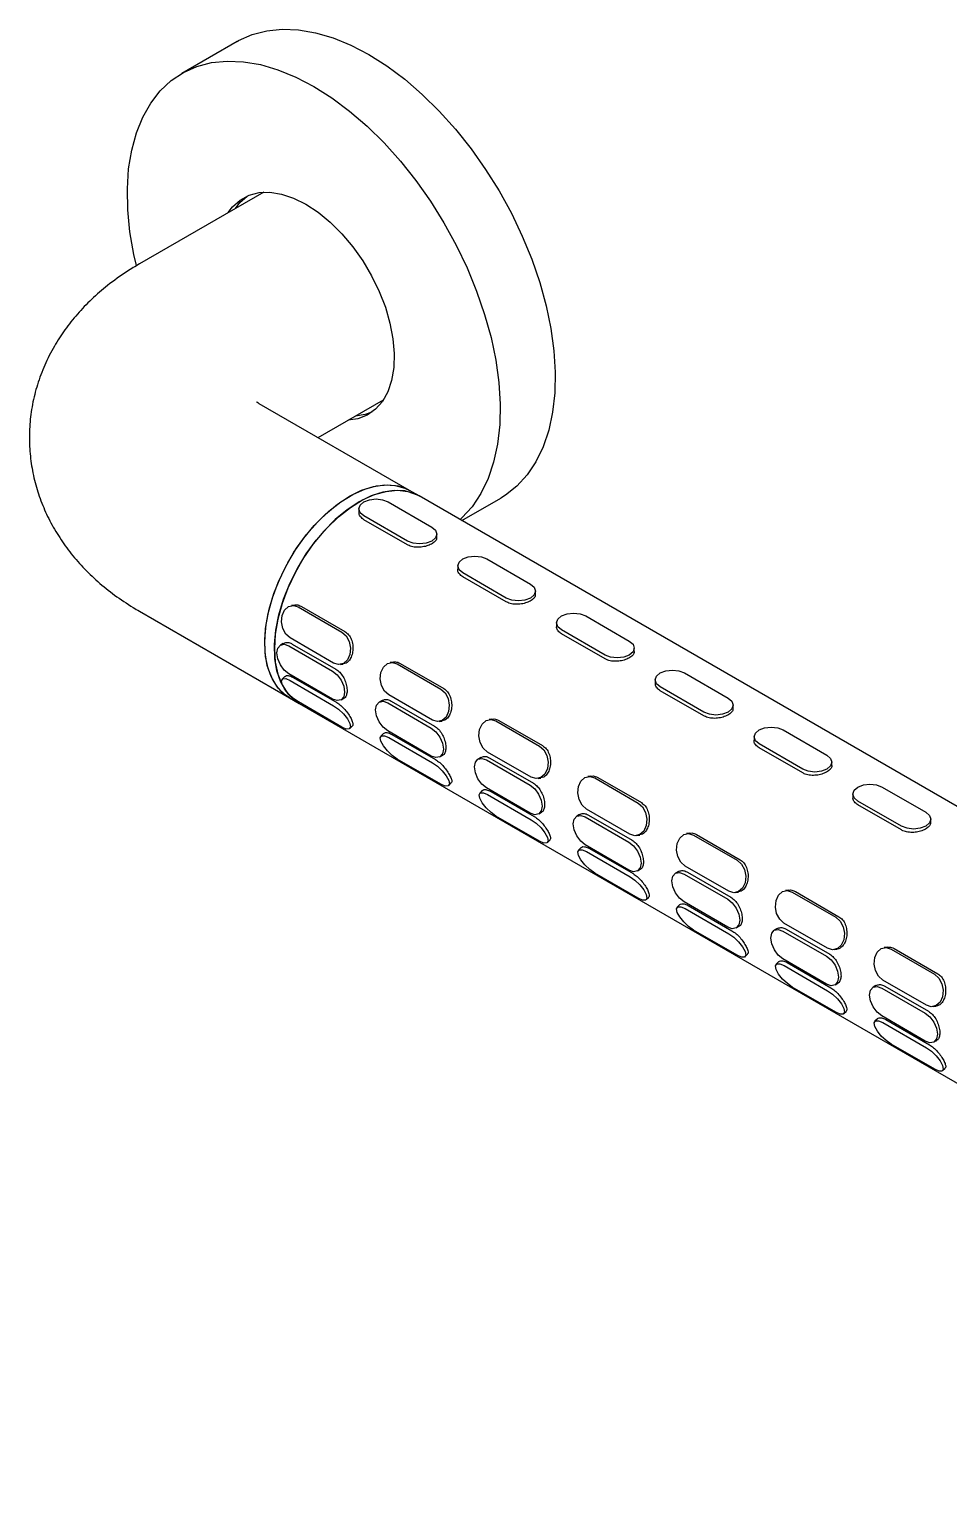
# Model space of a CAD drawing. Extents: x 13 to 1049, y 29 to 427.
# Drawn here: x 261.85 to 288.71, y 119.13 to 161.84 of the extents above; entities that cross this region are included whole.
import ezdxf

# ---------------------------------------------------------------- set-up
doc = ezdxf.new("R2010")
doc.units = 0
doc.header["$LTSCALE"] = 23.1
doc.header["$MEASUREMENT"] = 0
doc.layers.get('0').update_dxf_attribs({"linetype": 'CONTINUOUS'})

msp = doc.modelspace()

# ---------------------------------------------------------------- linework, layer by layer
at = {"color": 7, "linetype": 'Continuous', "lineweight": 25}
for p, q in [((267.92202, 161.4836), (266.31192, 160.55411)), ((268.70122, 157.08382), (265.0721, 154.98877)), ((272.95588, 148.37586), (268.57182, 150.90673)), ((270.287, 149.91658), (272.20094, 151.02147)), ((273.23872, 148.21258), (272.95588, 148.37586)), ((271.48192, 147.83378), (271.48198, 147.73747)), ((272.33547, 148.03852), (273.60827, 147.30375)), ((313.11955, 125.18987), (273.23872, 148.21258)), ((274.48734, 147.49177), (275.62139, 148.14645)), ((272.90116, 146.89493), (271.62837, 147.6297)), ((272.90123, 146.784), (271.62844, 147.51877)), ((273.75477, 147.00336), (273.75471, 147.09967)), ((274.36692, 146.16831), (274.36698, 146.072)), ((275.22047, 146.37304), (276.49326, 145.63828)), ((275.78615, 145.22946), (274.51336, 145.96422)), ((275.78623, 145.11853), (274.51343, 145.8533)), ((276.63977, 145.33788), (276.63971, 145.43419)), ((265.0721, 144.84439), (269.45616, 142.31352)), ((269.59692, 145.0248), (269.5131, 145.01156)), ((269.71179, 144.9711), (270.98458, 144.23633)), ((269.80211, 144.98536), (271.07491, 144.2506)), ((277.25191, 144.50283), (277.25197, 144.40653)), ((278.10546, 144.70757), (279.37826, 143.9728)), ((270.74324, 143.3295), (269.47045, 144.06426)), ((278.67115, 143.56398), (277.39836, 144.29875)), ((278.67122, 143.45306), (277.39843, 144.18783)), ((269.27135, 143.90497), (269.18799, 143.85678)), ((269.43799, 143.83203), (270.71078, 143.09727)), ((269.53408, 143.88759), (270.80688, 143.15282)), ((279.52477, 143.67241), (279.5247, 143.76872)), ((270.94193, 143.28904), (271.02576, 143.30228)), ((272.48192, 143.35933), (272.39809, 143.34608)), ((272.59678, 143.30562), (273.86958, 142.57086)), ((272.68711, 143.31989), (273.9599, 142.58513)), ((269.31474, 142.93698), (269.23913, 142.86148)), ((270.71132, 142.28103), (269.43852, 143.0158)), ((269.47126, 142.82126), (270.74405, 142.08649)), ((269.56153, 142.91141), (270.83432, 142.17664)), ((280.13691, 142.83736), (280.13697, 142.74105)), ((280.99046, 143.0421), (282.26325, 142.30733)), ((269.45616, 142.31352), (269.73901, 142.15024)), ((270.96131, 142.25629), (271.04466, 142.30448)), ((273.62823, 141.66402), (272.35544, 142.39879)), ((281.55615, 141.89851), (280.28335, 142.63328)), ((281.55622, 141.78759), (280.28343, 142.52235)), ((270.9864, 141.45931), (269.7136, 142.19408)), ((269.73901, 142.15024), (309.61983, 119.12753)), ((272.15634, 142.2395), (272.07299, 142.19131)), ((272.32299, 142.16656), (273.59578, 141.43179)), ((272.41908, 142.22212), (273.69187, 141.48735)), ((282.40976, 142.00694), (282.4097, 142.10325)), ((271.21852, 141.4191), (271.29414, 141.4946)), ((273.82692, 141.62356), (273.91075, 141.63681)), ((275.36691, 141.69385), (275.28309, 141.68061)), ((275.48178, 141.64015), (276.75457, 140.90538)), ((275.5721, 141.65442), (276.8449, 140.91965)), ((272.19974, 141.27151), (272.12413, 141.196)), ((273.59631, 140.61556), (272.32352, 141.35033)), ((272.35625, 141.15579), (273.62905, 140.42102)), ((272.44653, 141.24594), (273.71932, 140.51117)), ((283.0219, 141.17189), (283.02197, 141.07558)), ((284.44114, 140.23304), (283.16835, 140.96781)), ((283.87546, 141.37663), (285.14825, 140.64186)), ((273.84631, 140.59082), (273.92966, 140.63901)), ((275.04134, 140.57402), (274.95799, 140.52583)), ((276.51323, 139.99855), (275.24044, 140.73332)), ((275.30408, 140.55665), (276.57687, 139.82188)), ((284.44121, 140.12211), (283.16842, 140.85688)), ((273.87139, 139.79384), (272.5986, 140.52861)), ((275.20798, 140.50109), (276.48077, 139.76632)), ((285.29476, 140.34147), (285.29469, 140.43778)), ((274.10352, 139.75362), (274.17913, 139.82913)), ((276.48131, 138.95009), (275.20851, 139.68486)), ((276.71192, 139.95809), (276.79575, 139.97133)), ((278.25191, 140.02838), (278.16808, 140.01514)), ((278.36678, 139.97468), (279.63957, 139.23991)), ((278.4571, 139.98895), (279.72989, 139.25418)), ((286.76045, 139.71115), (288.03324, 138.97639)), ((275.08473, 139.60603), (275.00912, 139.53053)), ((275.24125, 139.49032), (276.51404, 138.75555)), ((275.33152, 139.58046), (276.60432, 138.8457)), ((285.9069, 139.50642), (285.90696, 139.41011)), ((287.32614, 138.56757), (286.05334, 139.30233)), ((276.75639, 138.12837), (275.48359, 138.86313)), ((276.7313, 138.92534), (276.81465, 138.97353)), ((277.92633, 138.90855), (277.84298, 138.86036)), ((278.09298, 138.83562), (279.36577, 138.10085)), ((279.39822, 138.33308), (278.12543, 139.06785)), ((278.18907, 138.89117), (279.46186, 138.15641)), ((287.32621, 138.45664), (286.05342, 139.19141)), ((288.17975, 138.67599), (288.17969, 138.7723)), ((276.98852, 138.08815), (277.06413, 138.16366)), ((279.3663, 137.28462), (278.09351, 138.01938)), ((279.59692, 138.29262), (279.68074, 138.30586)), ((281.13691, 138.36291), (281.05308, 138.34966)), ((281.25177, 138.30921), (282.52456, 137.57444)), ((281.3421, 138.32347), (282.61489, 137.58871)), ((277.96973, 137.94056), (277.89412, 137.86506)), ((278.12624, 137.82484), (279.39904, 137.09008)), ((278.21652, 137.91499), (279.48931, 137.18022)), ((279.64138, 136.46289), (278.36859, 137.19766)), ((279.6163, 137.25987), (279.69965, 137.30806)), ((280.81133, 137.24308), (280.72798, 137.19489)), ((280.97797, 137.17014), (282.25076, 136.43538)), ((282.28322, 136.66761), (281.01043, 137.40237)), ((281.07407, 137.2257), (282.34686, 136.49093)), ((284.0219, 136.69743), (283.93808, 136.68419)), ((279.87351, 136.42268), (279.94912, 136.49818)), ((280.85472, 136.27509), (280.77911, 136.19959)), ((282.2513, 135.61914), (280.97851, 136.35391)), ((282.48191, 136.62715), (282.56574, 136.64039)), ((284.13677, 136.64373), (285.40956, 135.90897)), ((284.22709, 136.658), (285.49988, 135.92323)), ((281.01124, 136.15937), (282.28403, 135.4246)), ((281.10151, 136.24952), (282.37431, 135.51475)), ((282.52638, 134.79742), (281.25359, 135.53219)), ((282.50129, 135.5944), (282.58465, 135.64259)), ((283.69632, 135.57761), (283.61297, 135.52942)), ((283.86297, 135.50467), (285.13576, 134.7699)), ((285.16822, 135.00213), (283.89542, 135.7369)), ((283.95906, 135.56023), (285.23185, 134.82546)), ((286.9069, 135.03196), (286.82307, 135.01872)), ((287.11209, 134.99253), (288.38488, 134.25776)), ((282.75851, 134.75721), (282.83412, 134.83271)), ((283.73972, 134.60962), (283.66411, 134.53411)), ((285.13629, 133.95367), (283.8635, 134.68844)), ((283.98651, 134.58404), (285.2593, 133.84928)), ((285.36691, 134.96167), (285.45073, 134.97492)), ((287.02176, 134.97826), (288.29455, 134.24349)), ((283.89624, 134.4939), (285.16903, 133.75913)), ((285.41137, 133.13195), (284.13858, 133.86672)), ((285.38629, 133.92893), (285.46964, 133.97712)), ((286.58132, 133.91213), (286.49797, 133.86394)), ((286.74796, 133.8392), (288.02076, 133.10443)), ((288.05321, 133.33666), (286.78042, 134.07143)), ((286.84406, 133.89476), (288.11685, 133.15999)), ((288.2519, 133.2962), (288.33573, 133.30944)), ((285.6435, 133.09173), (285.71911, 133.16724)), ((286.62472, 132.94414), (286.5491, 132.86864)), ((288.02129, 132.2882), (286.7485, 133.02297)), ((286.87151, 132.91857), (288.1443, 132.1838)), ((286.78123, 132.82843), (288.05402, 132.09366)), ((288.29637, 131.46648), (287.02358, 132.20124)), ((288.27128, 132.26345), (288.35464, 132.31164)), ((288.5285, 131.42626), (288.60411, 131.50177))]:
    msp.add_line(p, q, dxfattribs=at)
at = {"color": 7, "linetype": 'Continuous', "lineweight": 25, "flags": 128}
for points in [[(267.92202, 161.4836), (267.96851, 161.5098), (268.3623, 161.68533), (268.78793, 161.79672), (269.24142, 161.84292), (269.71853, 161.8235), (270.21481, 161.73864), (270.72563, 161.58915), (271.24622, 161.3764), (271.77171, 161.10239)], [(271.77171, 161.10239), (272.2972, 160.76968), (272.81778, 160.38137), (273.3286, 159.94109), (273.82488, 159.45295), (274.302, 158.92151), (274.75548, 158.35172), (275.18111, 157.74892), (275.57491, 157.11872), (275.93319, 156.46701), (276.25263, 155.79988), (276.53022, 155.12355), (276.76339, 154.44434), (276.94995, 153.7686), (277.08816, 153.10262), (277.17673, 152.45263), (277.21484, 151.8247), (277.20213, 151.22469), (277.13871, 150.6582), (277.02519, 150.13052), (276.86261, 149.64658), (276.6525, 149.2109), (276.39682, 148.82754), (276.09796, 148.50008), (275.75871, 148.23159), (275.62139, 148.14645)], [(264.98184, 154.93829), (264.90813, 155.26657), (264.7946, 155.92532), (264.73119, 156.56503), (264.71847, 157.17972), (264.75658, 157.76365), (264.84516, 158.31137), (264.98337, 158.81777), (265.16993, 159.27812), (265.40309, 159.68812), (265.68069, 160.04394), (266.00012, 160.34227), (266.35841, 160.58031), (266.7522, 160.75584), (267.17783, 160.86722), (267.63132, 160.91342), (268.10843, 160.89401), (268.60471, 160.80915), (269.11553, 160.65965), (269.63611, 160.44691), (270.16161, 160.1729)], [(270.16161, 160.1729), (270.6871, 159.84019), (271.20768, 159.45188), (271.7185, 159.0116), (272.21478, 158.52346), (272.69189, 157.99202), (273.14538, 157.42223), (273.57101, 156.81942), (273.96481, 156.18923), (274.32309, 155.53752), (274.64252, 154.87039), (274.92012, 154.19406), (275.15328, 153.51485), (275.33984, 152.8391), (275.47806, 152.17313), (275.56663, 151.52314), (275.60474, 150.89521), (275.59203, 150.2952), (275.52861, 149.72871), (275.41508, 149.20103), (275.25251, 148.71709), (275.0424, 148.28141), (274.78672, 147.89805), (274.48786, 147.57059), (274.43464, 147.5222)], [(267.66552, 156.48592), (267.79353, 156.65552), (268.01522, 156.8552), (268.27423, 156.99451), (268.56554, 157.07075), (268.88347, 157.08242), (269.22183, 157.0293), (269.57403, 156.91243), (269.93323, 156.73407)], [(267.87833, 156.60877), (268.00634, 156.77837), (268.21788, 156.97082)], [(269.93323, 156.73407), (270.29243, 156.49771), (270.64463, 156.20793), (270.98299, 155.87039), (271.30092, 155.49165), (271.59223, 155.07908), (271.85124, 154.64071), (272.07293, 154.18508), (272.25296, 153.72105), (272.38785, 153.25766), (272.47496, 152.80392), (272.5126, 152.36867), (272.50003, 151.96038), (272.43751, 151.58699), (272.32624, 151.25578), (272.16839, 150.97318), (271.96704, 150.7447), (271.7261, 150.57479), (271.45027, 150.46676), (271.16524, 150.42358)], [(271.86138, 150.65942), (271.66307, 150.58961), (271.37804, 150.54643)], [(269.45616, 142.31352), (269.33564, 142.39342), (269.12403, 142.59769), (268.9548, 142.85788), (268.8314, 143.16869), (268.75634, 143.5238), (268.73115, 143.91598), (268.75634, 144.33724), (268.8314, 144.77901), (268.9548, 145.2323), (269.12403, 145.68788), (269.33564, 146.13647), (269.58532, 146.56894), (269.868, 146.97648), (270.17792, 147.35081), (270.50877, 147.68431), (270.85381, 147.97017), (271.20602, 148.20259), (271.55823, 148.37682), (271.90327, 148.48934), (272.23412, 148.53783), (272.54404, 148.52133), (272.82672, 148.44015), (272.95588, 148.37586)], [(269.45616, 142.31352), (269.27217, 142.44487), (269.07206, 142.66531), (268.91539, 142.9403), (268.80536, 143.26423), (268.74419, 143.63052), (268.73314, 144.0317), (268.77243, 144.4596), (268.86126, 144.90553), (268.99782, 145.3604), (269.17934, 145.81495), (269.40211, 146.25992), (269.66161, 146.68626), (269.95254, 147.0853), (270.269, 147.44889), (270.60452, 147.76966), (270.9523, 148.04106), (271.30524, 148.25756), (271.65615, 148.41477), (271.99791, 148.50949), (272.32354, 148.53977), (272.62643, 148.50502), (272.9004, 148.40592), (272.95588, 148.37586)], [(273.23872, 148.21258), (273.10815, 148.27747), (272.82531, 148.3583), (272.51527, 148.37447), (272.18433, 148.32563), (271.83923, 148.21278), (271.487, 148.03823), (271.13481, 147.80551), (270.78982, 147.51938), (270.45907, 147.18566), (270.14928, 146.81113), (269.86676, 146.40343), (269.61726, 145.97085), (269.40586, 145.5222), (269.23687, 145.06661), (269.11372, 144.61336), (269.03892, 144.17167), (269.01399, 143.75054), (269.03945, 143.35854), (269.11477, 143.00364), (269.23842, 142.69308), (269.40788, 142.43318), (269.6197, 142.22922), (269.73901, 142.15024)], [(269.73901, 142.15024), (269.55501, 142.28159), (269.3549, 142.50203), (269.19824, 142.77702), (269.0882, 143.10095), (269.02703, 143.46723), (269.01598, 143.86841), (269.05527, 144.29632), (269.1441, 144.74225), (269.28067, 145.19712), (269.46218, 145.65166), (269.68495, 146.09664), (269.94445, 146.52298), (270.23539, 146.92201), (270.55184, 147.28561), (270.88737, 147.60638), (271.23514, 147.87777), (271.58808, 148.09428), (271.939, 148.25149), (272.28075, 148.3462), (272.60639, 148.37649), (272.90927, 148.34173), (273.18324, 148.24264), (273.23872, 148.21258)], [(271.62837, 147.6297), (271.51998, 147.72336), (271.48192, 147.83389), (271.51998, 147.94445), (271.62837, 148.03821), (271.79058, 148.1009), (271.98192, 148.12297), (272.17326, 148.10106), (272.33547, 148.03852)], [(273.60827, 147.30375), (273.71665, 147.21008), (273.75471, 147.09956), (273.71665, 146.989), (273.60827, 146.89524), (273.44605, 146.83255), (273.25471, 146.81048), (273.06337, 146.83238), (272.90116, 146.89493)], [(274.51336, 145.96422), (274.40498, 146.05789), (274.36692, 146.16842), (274.40498, 146.27898), (274.51336, 146.37274), (274.67557, 146.43542), (274.86692, 146.4575), (275.05826, 146.43559), (275.22047, 146.37304)], [(276.49326, 145.63828), (276.60165, 145.54461), (276.63971, 145.43408), (276.60165, 145.32353), (276.49326, 145.22976), (276.33105, 145.16708), (276.13971, 145.14501), (275.94837, 145.16691), (275.78615, 145.22946)], [(269.47045, 144.06426), (269.34433, 144.17688), (269.25579, 144.34139), (269.2183, 144.53273), (269.23756, 144.72178), (269.31066, 144.87976), (269.42644, 144.98262), (269.5673, 145.01469), (269.71179, 144.9711)], [(277.39836, 144.29875), (277.28997, 144.39242), (277.25191, 144.50294), (277.28997, 144.6135), (277.39836, 144.70726), (277.56057, 144.76995), (277.75191, 144.79202), (277.94325, 144.77012), (278.10546, 144.70757)], [(270.98458, 144.23633), (271.11069, 144.12371), (271.19924, 143.9592), (271.23673, 143.76786), (271.21746, 143.57881), (271.14437, 143.42083), (271.02858, 143.31798), (270.88772, 143.2859), (270.74324, 143.3295)], [(279.37826, 143.9728), (279.48664, 143.87914), (279.5247, 143.76861), (279.48664, 143.65805), (279.37826, 143.56429), (279.21604, 143.5016), (279.0247, 143.47953), (278.83336, 143.50144), (278.67115, 143.56398)], [(269.43852, 143.0158), (269.3032, 143.12497), (269.18844, 143.27966), (269.11172, 143.4563), (269.0847, 143.62802), (269.11151, 143.76866), (269.18807, 143.85682), (269.30271, 143.87907), (269.43799, 143.83203)], [(270.71078, 143.09727), (270.8461, 142.98809), (270.96086, 142.83341), (271.03759, 142.65676), (271.0646, 142.48505), (271.03779, 142.34441), (270.96124, 142.25625), (270.84659, 142.23399), (270.71132, 142.28103)], [(272.35544, 142.39879), (272.22933, 142.51141), (272.14078, 142.67592), (272.10329, 142.86726), (272.12256, 143.05631), (272.19565, 143.21429), (272.31144, 143.31714), (272.4523, 143.34922), (272.59678, 143.30562)], [(280.28335, 142.63328), (280.17497, 142.72695), (280.13691, 142.83747), (280.17497, 142.94803), (280.28335, 143.04179), (280.44556, 143.10448), (280.63691, 143.12655), (280.82825, 143.10465), (280.99046, 143.0421)], [(269.7136, 142.19408), (269.56908, 142.29606), (269.42811, 142.43025), (269.31216, 142.57623), (269.23888, 142.71177), (269.21942, 142.81624), (269.25675, 142.87373), (269.34518, 142.8755), (269.47126, 142.82126)], [(273.86958, 142.57086), (273.99569, 142.45824), (274.08423, 142.29373), (274.12172, 142.10239), (274.10246, 141.91334), (274.02937, 141.75536), (273.91358, 141.6525), (273.77272, 141.62043), (273.62823, 141.66402)], [(282.26325, 142.30733), (282.37164, 142.21367), (282.4097, 142.10314), (282.37164, 141.99258), (282.26325, 141.89882), (282.10104, 141.83613), (281.9097, 141.81406), (281.71836, 141.83597), (281.55615, 141.89851)], [(270.74405, 142.08649), (270.88857, 141.98452), (271.02954, 141.85032), (271.14549, 141.70434), (271.21878, 141.5688), (271.23823, 141.46433), (271.2009, 141.40684), (271.11247, 141.40508), (270.9864, 141.45931)], [(272.32352, 141.35033), (272.1882, 141.4595), (272.07344, 141.61419), (271.99671, 141.79083), (271.9697, 141.96255), (271.99651, 142.10319), (272.07306, 142.19135), (272.18771, 142.2136), (272.32299, 142.16656)], [(273.59578, 141.43179), (273.7311, 141.32262), (273.84586, 141.16794), (273.92258, 140.99129), (273.9496, 140.81958), (273.92279, 140.67893), (273.84623, 140.59077), (273.73159, 140.56852), (273.59631, 140.61556)], [(275.24044, 140.73332), (275.11432, 140.84594), (275.02578, 141.01044), (274.98829, 141.20179), (275.00755, 141.39084), (275.08065, 141.54882), (275.19644, 141.65167), (275.3373, 141.68374), (275.48178, 141.64015)], [(283.16835, 140.96781), (283.05996, 141.06147), (283.0219, 141.172), (283.05996, 141.28256), (283.16835, 141.37632), (283.33056, 141.43901), (283.5219, 141.46108), (283.71324, 141.43917), (283.87546, 141.37663)], [(272.5986, 140.52861), (272.45408, 140.63058), (272.31311, 140.76478), (272.19716, 140.91076), (272.12387, 141.0463), (272.10441, 141.15077), (272.14174, 141.20826), (272.23018, 141.21002), (272.35625, 141.15579)], [(275.20851, 139.68486), (275.07319, 139.79403), (274.95844, 139.94871), (274.88171, 140.12536), (274.85469, 140.29707), (274.8815, 140.43772), (274.95806, 140.52588), (275.0727, 140.54813), (275.20798, 140.50109)], [(276.75457, 140.90538), (276.88069, 140.79276), (276.96923, 140.62826), (277.00672, 140.43692), (276.98745, 140.24787), (276.91436, 140.08989), (276.79857, 139.98703), (276.65771, 139.95496), (276.51323, 139.99855)], [(285.14825, 140.64186), (285.25663, 140.54819), (285.29469, 140.43767), (285.25663, 140.32711), (285.14825, 140.23335), (284.98604, 140.17066), (284.79469, 140.14859), (284.60335, 140.17049), (284.44114, 140.23304)], [(273.62905, 140.42102), (273.77357, 140.31904), (273.91454, 140.18485), (274.03049, 140.03887), (274.10377, 139.90333), (274.12323, 139.79886), (274.0859, 139.74137), (273.99747, 139.7396), (273.87139, 139.79384)], [(276.48077, 139.76632), (276.61609, 139.65715), (276.73085, 139.50246), (276.80758, 139.32582), (276.83459, 139.1541), (276.80778, 139.01346), (276.73123, 138.9253), (276.61659, 138.90305), (276.48131, 138.95009)], [(278.12543, 139.06785), (277.99932, 139.18047), (277.91078, 139.34497), (277.87328, 139.53631), (277.89255, 139.72536), (277.96564, 139.88334), (278.08143, 139.9862), (278.22229, 140.01827), (278.36678, 139.97468)], [(286.05334, 139.30233), (285.94496, 139.396), (285.9069, 139.50653), (285.94496, 139.61709), (286.05334, 139.71085), (286.21556, 139.77353), (286.4069, 139.79561), (286.59824, 139.7737), (286.76045, 139.71115)], [(275.48359, 138.86313), (275.33907, 138.96511), (275.1981, 139.0993), (275.08215, 139.24528), (275.00887, 139.38083), (274.98941, 139.4853), (275.02674, 139.54279), (275.11517, 139.54455), (275.24125, 139.49032)], [(278.09351, 138.01938), (277.95819, 138.12856), (277.84343, 138.28324), (277.7667, 138.45989), (277.73969, 138.6316), (277.7665, 138.77224), (277.84305, 138.8604), (277.9577, 138.88266), (278.09298, 138.83562)], [(279.63957, 139.23991), (279.76568, 139.12729), (279.85422, 138.96279), (279.89172, 138.77144), (279.87245, 138.58239), (279.79936, 138.42441), (279.68357, 138.32156), (279.54271, 138.28949), (279.39822, 138.33308)], [(288.03324, 138.97639), (288.14163, 138.88272), (288.17969, 138.77219), (288.14163, 138.66164), (288.03324, 138.56787), (287.87103, 138.50519), (287.67969, 138.48311), (287.48835, 138.50502), (287.32614, 138.56757)], [(276.51404, 138.75555), (276.65856, 138.65357), (276.79953, 138.51938), (276.91548, 138.3734), (276.98877, 138.23786), (277.00823, 138.13339), (276.9709, 138.07589), (276.88246, 138.07413), (276.75639, 138.12837)], [(279.36577, 138.10085), (279.50109, 137.99168), (279.61585, 137.83699), (279.69257, 137.66035), (279.71959, 137.48863), (279.69278, 137.34799), (279.61622, 137.25983), (279.50158, 137.23758), (279.3663, 137.28462)], [(281.01043, 137.40237), (280.88431, 137.51499), (280.79577, 137.6795), (280.75828, 137.87084), (280.77755, 138.05989), (280.85064, 138.21787), (280.96643, 138.32073), (281.10729, 138.3528), (281.25177, 138.30921)], [(278.36859, 137.19766), (278.22407, 137.29964), (278.0831, 137.43383), (277.96715, 137.57981), (277.89386, 137.71535), (277.87441, 137.81982), (277.91174, 137.87732), (278.00017, 137.87908), (278.12624, 137.82484)], [(282.52456, 137.57444), (282.65068, 137.46182), (282.73922, 137.29731), (282.77671, 137.10597), (282.75745, 136.91692), (282.68435, 136.75894), (282.56856, 136.65609), (282.4277, 136.62401), (282.28322, 136.66761)], [(280.97851, 136.35391), (280.84319, 136.46308), (280.72843, 136.61777), (280.6517, 136.79441), (280.62469, 136.96613), (280.6515, 137.10677), (280.72805, 137.19493), (280.84269, 137.21718), (280.97797, 137.17014)], [(279.39904, 137.09008), (279.54356, 136.9881), (279.68453, 136.85391), (279.80048, 136.70793), (279.87376, 136.57238), (279.89322, 136.46791), (279.85589, 136.41042), (279.76746, 136.40866), (279.64138, 136.46289)], [(282.25076, 136.43538), (282.38608, 136.3262), (282.50084, 136.17152), (282.57757, 135.99487), (282.60458, 135.82316), (282.57777, 135.68251), (282.50122, 135.59436), (282.38658, 135.5721), (282.2513, 135.61914)], [(283.89542, 135.7369), (283.76931, 135.84952), (283.68077, 136.01403), (283.64328, 136.20537), (283.66254, 136.39442), (283.73563, 136.5524), (283.85142, 136.65525), (283.99228, 136.68733), (284.13677, 136.64373)], [(281.25359, 135.53219), (281.10906, 135.63417), (280.9681, 135.76836), (280.85214, 135.91434), (280.77886, 136.04988), (280.7594, 136.15435), (280.79673, 136.21184), (280.88516, 136.21361), (281.01124, 136.15937)], [(285.40956, 135.90897), (285.53567, 135.79635), (285.62422, 135.63184), (285.66171, 135.4405), (285.64244, 135.25145), (285.56935, 135.09347), (285.45356, 134.99061), (285.3127, 134.95854), (285.16822, 135.00213)], [(282.28403, 135.4246), (282.42856, 135.32263), (282.56952, 135.18843), (282.68548, 135.04245), (282.75876, 134.90691), (282.77822, 134.80244), (282.74089, 134.74495), (282.65245, 134.74319), (282.52638, 134.79742)], [(283.8635, 134.68844), (283.72818, 134.79761), (283.61342, 134.95229), (283.5367, 135.12894), (283.50968, 135.30066), (283.53649, 135.4413), (283.61305, 135.52946), (283.72769, 135.55171), (283.86297, 135.50467)], [(286.78042, 134.07143), (286.65431, 134.18405), (286.56576, 134.34855), (286.52827, 134.5399), (286.54754, 134.72895), (286.62063, 134.88693), (286.73642, 134.98978), (286.87728, 135.02185), (287.02176, 134.97826)], [(285.13576, 134.7699), (285.27108, 134.66073), (285.38584, 134.50605), (285.46257, 134.3294), (285.48958, 134.15769), (285.46277, 134.01704), (285.38622, 133.92888), (285.27157, 133.90663), (285.13629, 133.95367)], [(284.13858, 133.86672), (283.99406, 133.96869), (283.85309, 134.10289), (283.73714, 134.24887), (283.66386, 134.38441), (283.6444, 134.48888), (283.68173, 134.54637), (283.77016, 134.54813), (283.89624, 134.4939)], [(288.29455, 134.24349), (288.42067, 134.13087), (288.50921, 133.96637), (288.5467, 133.77503), (288.52744, 133.58598), (288.45434, 133.428), (288.33856, 133.32514), (288.1977, 133.29307), (288.05321, 133.33666)], [(285.16903, 133.75913), (285.31355, 133.65715), (285.45452, 133.52296), (285.57047, 133.37698), (285.64375, 133.24144), (285.66321, 133.13697), (285.62588, 133.07948), (285.53745, 133.07771), (285.41137, 133.13195)], [(286.7485, 133.02297), (286.61318, 133.13214), (286.49842, 133.28682), (286.42169, 133.46347), (286.39468, 133.63518), (286.42149, 133.77583), (286.49804, 133.86399), (286.61268, 133.88624), (286.74796, 133.8392)], [(287.02358, 132.20124), (286.87905, 132.30322), (286.73809, 132.43741), (286.62213, 132.58339), (286.54885, 132.71894), (286.52939, 132.82341), (286.56672, 132.8809), (286.65516, 132.88266), (286.78123, 132.82843)], [(288.02076, 133.10443), (288.15608, 132.99526), (288.27083, 132.84057), (288.34756, 132.66393), (288.37458, 132.49221), (288.34777, 132.35157), (288.27121, 132.26341), (288.15657, 132.24116), (288.02129, 132.2882)], [(288.05402, 132.09366), (288.19855, 131.99168), (288.33951, 131.85749), (288.45547, 131.71151), (288.52875, 131.57597), (288.54821, 131.4715), (288.51088, 131.414), (288.42244, 131.41224), (288.29637, 131.46648)]]:
    msp.add_lwpolyline(points, dxfattribs=at)
at = {"color": 7, "linetype": 'Continuous', "lineweight": 25}
for points, knots in [([(265.0721, 154.98877), (264.95121, 154.91647), (264.62763, 154.72295), (264.15623, 154.38247), (263.67221, 153.96431), (263.25572, 153.53133), (262.89153, 153.07361), (262.5692, 152.5763), (262.2967, 152.04027), (262.08311, 151.46904), (261.93846, 150.88963), (261.86147, 150.30835), (261.85023, 149.73051), (261.90249, 149.16117), (262.01574, 148.60483), (262.18738, 148.06526), (262.41506, 147.54532), (262.69688, 147.04722), (263.03149, 146.5727), (263.41816, 146.12331), (263.85642, 145.70059), (264.34618, 145.30716), (264.76004, 145.02795), (265.01011, 144.88085), (265.0721, 144.84439)], [0, 0, 0, 0, 0.03299531, 0.08831764, 0.13741317, 0.18524836, 0.2318617, 0.27739358, 0.32704859, 0.3754927, 0.42279536, 0.46918158, 0.51487965, 0.56011683, 0.60506709, 0.64995782, 0.69503682, 0.74056131, 0.78679456, 0.83399303, 0.88237957, 0.93209962, 0.98316705, 1, 1, 1, 1]), ([(268.57182, 150.90673), (268.55584, 150.91623), (268.51088, 150.94295), (268.48394, 150.96556), (268.49079, 150.95914), (268.49206, 150.95796)], [0, 0, 0, 0, 0.31029199, 0.87284315, 1, 1, 1, 1]), ([(271.62844, 147.51877), (271.5935, 147.54446), (271.52363, 147.59583), (271.47999, 147.67791), (271.48663, 147.7252), (271.48833, 147.73728)], [0, 0, 0, 0, 0.42687819, 0.85365033, 1, 1, 1, 1]), ([(273.74843, 147.00355), (273.74858, 146.98432), (273.74895, 146.93579), (273.68539, 146.86133), (273.57349, 146.78882), (273.42448, 146.73564), (273.25713, 146.70888), (273.08906, 146.71508), (272.97044, 146.74718), (272.91528, 146.77653), (272.90123, 146.784)], [0, 0, 0, 0, 0.09427591, 0.23788623, 0.38051016, 0.52210475, 0.66419994, 0.80755884, 0.95099812, 1, 1, 1, 1]), ([(274.51343, 145.8533), (274.4785, 145.87899), (274.40863, 145.93036), (274.36499, 146.01243), (274.37163, 146.05973), (274.37332, 146.07181)], [0, 0, 0, 0, 0.42687819, 0.85365033, 1, 1, 1, 1]), ([(276.63342, 145.33808), (276.63357, 145.31884), (276.63394, 145.27032), (276.57039, 145.19586), (276.45849, 145.12334), (276.30948, 145.07016), (276.14213, 145.04341), (275.97405, 145.04961), (275.85544, 145.08171), (275.80027, 145.11106), (275.78623, 145.11853)], [0, 0, 0, 0, 0.09427591, 0.23788623, 0.38051016, 0.52210475, 0.66419994, 0.80755884, 0.95099812, 1, 1, 1, 1]), ([(269.59809, 145.01955), (269.60881, 145.02287), (269.66192, 145.03932), (269.73427, 145.0201), (269.78834, 144.99241), (269.80211, 144.98536)], [0, 0, 0, 0, 0.158738005, 0.785786885, 1, 1, 1, 1]), ([(277.39843, 144.18783), (277.36349, 144.21352), (277.29362, 144.26489), (277.24998, 144.34696), (277.25662, 144.39426), (277.25832, 144.40633)], [0, 0, 0, 0, 0.42687819, 0.85365033, 1, 1, 1, 1]), ([(271.07491, 144.2506), (271.11257, 144.22273), (271.1879, 144.16701), (271.26521, 144.02774), (271.30712, 143.86563), (271.30944, 143.6945), (271.27434, 143.53542), (271.20599, 143.40844), (271.12047, 143.32577), (271.0534, 143.31301), (271.02459, 143.30753)], [0, 0, 0, 0, 0.12871198, 0.25739198, 0.3869003, 0.51696115, 0.64612868, 0.77436399, 0.90305266, 1, 1, 1, 1]), ([(269.27153, 143.90457), (269.30455, 143.91765), (269.37114, 143.94403), (269.467, 143.92308), (269.52047, 143.89479), (269.53408, 143.88759)], [0, 0, 0, 0, 0.42300662, 0.85307841, 1, 1, 1, 1]), ([(279.51842, 143.6726), (279.51857, 143.65337), (279.51894, 143.60484), (279.45538, 143.53039), (279.34349, 143.45787), (279.19448, 143.40469), (279.02712, 143.37794), (278.85905, 143.38414), (278.74043, 143.41623), (278.68527, 143.44559), (278.67122, 143.45306)], [0, 0, 0, 0, 0.094275909, 0.237886228, 0.380510161, 0.522104755, 0.664199943, 0.807558838, 0.950998118, 1, 1, 1, 1]), ([(270.80688, 143.15282), (270.84584, 143.12521), (270.92374, 143.06997), (271.02117, 142.93502), (271.09304, 142.78044), (271.13307, 142.62111), (271.13972, 142.47615), (271.10902, 142.36926), (271.07472, 142.31144), (271.04495, 142.30498), (271.04448, 142.30488)], [0, 0, 0, 0, 0.142205275, 0.284375223, 0.42746033, 0.571155886, 0.713864471, 0.855543106, 0.997722633, 1, 1, 1, 1]), ([(272.48308, 143.35407), (272.49381, 143.3574), (272.54691, 143.37384), (272.61927, 143.35463), (272.67334, 143.32694), (272.68711, 143.31989)], [0, 0, 0, 0, 0.15873801, 0.78578689, 1, 1, 1, 1]), ([(269.3193, 142.93257), (269.32368, 142.93935), (269.34068, 142.96572), (269.4116, 142.97037), (269.49505, 142.94769), (269.54804, 142.91877), (269.56153, 142.91141)], [0, 0, 0, 0, 0.12892264, 0.50080074, 0.87288737, 1, 1, 1, 1]), ([(280.28343, 142.52235), (280.24849, 142.54804), (280.17862, 142.59942), (280.13498, 142.68149), (280.14162, 142.72878), (280.14332, 142.74086)], [0, 0, 0, 0, 0.42687819, 0.85365033, 1, 1, 1, 1]), ([(272.15653, 142.23909), (272.18955, 142.25218), (272.25614, 142.27856), (272.352, 142.25761), (272.40546, 142.22932), (272.41908, 142.22212)], [0, 0, 0, 0, 0.42300662, 0.85307841, 1, 1, 1, 1]), ([(273.9599, 142.58513), (273.99757, 142.55726), (274.0729, 142.50153), (274.15021, 142.36226), (274.19211, 142.20016), (274.19443, 142.02902), (274.15934, 141.86995), (274.09099, 141.74296), (274.00546, 141.66029), (273.9384, 141.64754), (273.90959, 141.64206)], [0, 0, 0, 0, 0.12871198, 0.25739198, 0.3869003, 0.51696115, 0.64612868, 0.77436399, 0.90305266, 1, 1, 1, 1]), ([(270.83432, 142.17664), (270.87464, 142.14985), (270.95526, 142.09628), (271.07381, 141.97452), (271.17653, 141.84074), (271.2557, 141.70828), (271.30174, 141.59775), (271.31545, 141.52372), (271.2969, 141.50601), (271.28957, 141.49902)], [0, 0, 0, 0, 0.15000659, 0.29997592, 0.45091061, 0.60248924, 0.75302676, 0.90247782, 1, 1, 1, 1]), ([(282.40342, 142.00713), (282.40356, 141.9879), (282.40393, 141.93937), (282.34038, 141.86491), (282.22848, 141.7924), (282.07947, 141.73922), (281.91212, 141.71246), (281.74404, 141.71867), (281.62543, 141.75076), (281.57026, 141.78011), (281.55622, 141.78759)], [0, 0, 0, 0, 0.09427591, 0.23788623, 0.38051016, 0.52210475, 0.66419994, 0.80755884, 0.95099812, 1, 1, 1, 1]), ([(273.69187, 141.48735), (273.73083, 141.45973), (273.80874, 141.4045), (273.90617, 141.26955), (273.97804, 141.11497), (274.01807, 140.95563), (274.02472, 140.81068), (273.99402, 140.70379), (273.95972, 140.64597), (273.92994, 140.63951), (273.92947, 140.63941)], [0, 0, 0, 0, 0.14220528, 0.28437522, 0.42746033, 0.57115589, 0.71386447, 0.85554311, 0.99772263, 1, 1, 1, 1]), ([(275.36808, 141.6886), (275.37881, 141.69192), (275.43191, 141.70837), (275.50427, 141.68915), (275.55834, 141.66147), (275.5721, 141.65442)], [0, 0, 0, 0, 0.158738005, 0.785786885, 1, 1, 1, 1]), ([(272.2043, 141.26709), (272.20868, 141.27388), (272.22567, 141.30025), (272.2966, 141.3049), (272.38005, 141.28222), (272.43304, 141.2533), (272.44653, 141.24594)], [0, 0, 0, 0, 0.12892264, 0.50080074, 0.87288737, 1, 1, 1, 1]), ([(283.16842, 140.85688), (283.13348, 140.88257), (283.06362, 140.93394), (283.01998, 141.01602), (283.02662, 141.06331), (283.02831, 141.07539)], [0, 0, 0, 0, 0.42687819, 0.85365033, 1, 1, 1, 1]), ([(275.04152, 140.57362), (275.07454, 140.5867), (275.14113, 140.61309), (275.23699, 140.59213), (275.29046, 140.56385), (275.30408, 140.55665)], [0, 0, 0, 0, 0.42300662, 0.85307841, 1, 1, 1, 1]), ([(276.8449, 140.91965), (276.88257, 140.89179), (276.9579, 140.83606), (277.0352, 140.69679), (277.07711, 140.53469), (277.07943, 140.36355), (277.04433, 140.20448), (276.97599, 140.07749), (276.89046, 139.99482), (276.8234, 139.98207), (276.79458, 139.97658)], [0, 0, 0, 0, 0.12871198, 0.25739198, 0.3869003, 0.51696115, 0.64612868, 0.77436399, 0.90305266, 1, 1, 1, 1]), ([(273.71932, 140.51117), (273.75963, 140.48438), (273.84025, 140.43081), (273.9588, 140.30905), (274.06153, 140.17526), (274.1407, 140.04281), (274.18673, 139.93228), (274.20045, 139.85825), (274.18189, 139.84054), (274.17457, 139.83354)], [0, 0, 0, 0, 0.15000659, 0.29997592, 0.45091061, 0.60248924, 0.75302676, 0.90247782, 1, 1, 1, 1]), ([(285.28841, 140.34166), (285.28856, 140.32243), (285.28893, 140.2739), (285.22538, 140.19944), (285.11348, 140.12693), (284.96447, 140.07374), (284.79711, 140.04699), (284.62904, 140.05319), (284.51043, 140.08529), (284.45526, 140.11464), (284.44121, 140.12211)], [0, 0, 0, 0, 0.09427591, 0.23788623, 0.38051016, 0.52210475, 0.66419994, 0.80755884, 0.95099812, 1, 1, 1, 1]), ([(276.57687, 139.82188), (276.61583, 139.79426), (276.69374, 139.73903), (276.79116, 139.60407), (276.86304, 139.4495), (276.90306, 139.29016), (276.90971, 139.14521), (276.87901, 139.03832), (276.84471, 138.9805), (276.81494, 138.97404), (276.81447, 138.97394)], [0, 0, 0, 0, 0.14220528, 0.28437522, 0.42746033, 0.57115589, 0.71386447, 0.85554311, 0.99772263, 1, 1, 1, 1]), ([(278.25307, 140.02313), (278.2638, 140.02645), (278.31691, 140.0429), (278.38926, 140.02368), (278.44333, 139.996), (278.4571, 139.98895)], [0, 0, 0, 0, 0.15873801, 0.78578689, 1, 1, 1, 1]), ([(275.0893, 139.60162), (275.09367, 139.60841), (275.11067, 139.63478), (275.18159, 139.63942), (275.26504, 139.61675), (275.31803, 139.58783), (275.33152, 139.58046)], [0, 0, 0, 0, 0.128922637, 0.500800739, 0.872887365, 1, 1, 1, 1]), ([(279.72989, 139.25418), (279.76756, 139.22631), (279.84289, 139.17059), (279.9202, 139.03132), (279.9621, 138.86921), (279.96443, 138.69808), (279.92933, 138.539), (279.86098, 138.41202), (279.77545, 138.32935), (279.70839, 138.31659), (279.67958, 138.31111)], [0, 0, 0, 0, 0.12871198, 0.25739198, 0.3869003, 0.51696115, 0.64612868, 0.77436399, 0.90305266, 1, 1, 1, 1]), ([(286.05342, 139.19141), (286.01848, 139.2171), (285.94861, 139.26847), (285.90497, 139.35054), (285.91161, 139.39784), (285.91331, 139.40992)], [0, 0, 0, 0, 0.42687819, 0.85365033, 1, 1, 1, 1]), ([(276.60432, 138.8457), (276.64463, 138.81891), (276.72525, 138.76534), (276.8438, 138.64357), (276.94653, 138.50979), (277.02569, 138.37734), (277.07173, 138.26681), (277.08544, 138.19277), (277.06689, 138.17506), (277.05956, 138.16807)], [0, 0, 0, 0, 0.15000659, 0.29997592, 0.45091061, 0.60248924, 0.75302676, 0.90247782, 1, 1, 1, 1]), ([(277.92652, 138.90815), (277.95954, 138.92123), (278.02613, 138.94761), (278.12199, 138.92666), (278.17546, 138.89838), (278.18907, 138.89117)], [0, 0, 0, 0, 0.42300662, 0.85307841, 1, 1, 1, 1]), ([(288.17341, 138.67619), (288.17355, 138.65695), (288.17392, 138.60843), (288.11037, 138.53397), (287.99847, 138.46145), (287.84946, 138.40827), (287.68211, 138.38152), (287.51403, 138.38772), (287.39542, 138.41982), (287.34026, 138.44917), (287.32621, 138.45664)], [0, 0, 0, 0, 0.09427591, 0.23788623, 0.38051016, 0.52210475, 0.66419994, 0.80755884, 0.95099812, 1, 1, 1, 1]), ([(277.97429, 137.93615), (277.97867, 137.94294), (277.99566, 137.96931), (278.06659, 137.97395), (278.15004, 137.95128), (278.20303, 137.92235), (278.21652, 137.91499)], [0, 0, 0, 0, 0.12892264, 0.50080074, 0.87288737, 1, 1, 1, 1]), ([(279.46186, 138.15641), (279.50082, 138.12879), (279.57873, 138.07356), (279.67616, 137.9386), (279.74803, 137.78403), (279.78806, 137.62469), (279.79471, 137.47974), (279.76401, 137.37285), (279.72971, 137.31503), (279.69993, 137.30857), (279.69947, 137.30846)], [0, 0, 0, 0, 0.14220528, 0.28437522, 0.42746033, 0.57115589, 0.71386447, 0.85554311, 0.99772263, 1, 1, 1, 1]), ([(281.13807, 138.35766), (281.1488, 138.36098), (281.2019, 138.37743), (281.27426, 138.35821), (281.32833, 138.33052), (281.3421, 138.32347)], [0, 0, 0, 0, 0.15873801, 0.78578689, 1, 1, 1, 1]), ([(282.61489, 137.58871), (282.65256, 137.56084), (282.72789, 137.50511), (282.80519, 137.36585), (282.8471, 137.20374), (282.84942, 137.03261), (282.81433, 136.87353), (282.74598, 136.74655), (282.66045, 136.66388), (282.59339, 136.65112), (282.56457, 136.64564)], [0, 0, 0, 0, 0.12871198, 0.25739198, 0.3869003, 0.51696115, 0.64612868, 0.77436399, 0.90305266, 1, 1, 1, 1]), ([(279.48931, 137.18022), (279.52963, 137.15343), (279.61024, 137.09986), (279.72879, 136.9781), (279.83152, 136.84432), (279.91069, 136.71187), (279.95672, 136.60133), (279.97044, 136.5273), (279.95189, 136.50959), (279.94456, 136.5026)], [0, 0, 0, 0, 0.15000659, 0.29997592, 0.45091061, 0.60248924, 0.75302676, 0.90247782, 1, 1, 1, 1]), ([(280.81151, 137.24268), (280.84453, 137.25576), (280.91113, 137.28214), (281.00698, 137.26119), (281.06045, 137.2329), (281.07407, 137.2257)], [0, 0, 0, 0, 0.42300662, 0.85307841, 1, 1, 1, 1]), ([(284.02307, 136.69218), (284.03379, 136.69551), (284.0869, 136.71195), (284.15925, 136.69274), (284.21332, 136.66505), (284.22709, 136.658)], [0, 0, 0, 0, 0.15873801, 0.78578689, 1, 1, 1, 1]), ([(280.85929, 136.27068), (280.86366, 136.27746), (280.88066, 136.30383), (280.95159, 136.30848), (281.03503, 136.2858), (281.08802, 136.25688), (281.10151, 136.24952)], [0, 0, 0, 0, 0.12892264, 0.50080074, 0.87288737, 1, 1, 1, 1]), ([(282.34686, 136.49093), (282.38582, 136.46332), (282.46373, 136.40808), (282.56115, 136.27313), (282.63303, 136.11855), (282.67306, 135.95922), (282.67971, 135.81426), (282.649, 135.70737), (282.6147, 135.64955), (282.58493, 135.64309), (282.58446, 135.64299)], [0, 0, 0, 0, 0.142205275, 0.284375223, 0.42746033, 0.571155886, 0.713864471, 0.855543106, 0.997722633, 1, 1, 1, 1]), ([(285.49988, 135.92323), (285.53755, 135.89537), (285.61288, 135.83964), (285.69019, 135.70037), (285.73209, 135.53827), (285.73442, 135.36713), (285.69932, 135.20806), (285.63097, 135.08107), (285.54544, 134.9984), (285.47838, 134.98565), (285.44957, 134.98017)], [0, 0, 0, 0, 0.12871198, 0.25739198, 0.3869003, 0.51696115, 0.64612868, 0.77436399, 0.90305266, 1, 1, 1, 1]), ([(282.37431, 135.51475), (282.41462, 135.48796), (282.49524, 135.43439), (282.61379, 135.31263), (282.71652, 135.17885), (282.79569, 135.04639), (282.84172, 134.93586), (282.85544, 134.86183), (282.83688, 134.84412), (282.82956, 134.83713)], [0, 0, 0, 0, 0.15000659, 0.29997592, 0.45091061, 0.60248924, 0.75302676, 0.90247782, 1, 1, 1, 1]), ([(283.69651, 135.5772), (283.72953, 135.59029), (283.79612, 135.61667), (283.89198, 135.59572), (283.94545, 135.56743), (283.95906, 135.56023)], [0, 0, 0, 0, 0.42300662, 0.85307841, 1, 1, 1, 1]), ([(286.90806, 135.02671), (286.91879, 135.03003), (286.97189, 135.04648), (287.04425, 135.02726), (287.09832, 134.99958), (287.11209, 134.99253)], [0, 0, 0, 0, 0.15873801, 0.78578689, 1, 1, 1, 1]), ([(283.74428, 134.6052), (283.74866, 134.61199), (283.76565, 134.63836), (283.83658, 134.64301), (283.92003, 134.62033), (283.97302, 134.59141), (283.98651, 134.58404)], [0, 0, 0, 0, 0.12892264, 0.50080074, 0.87288737, 1, 1, 1, 1]), ([(285.23185, 134.82546), (285.27081, 134.79784), (285.34872, 134.74261), (285.44615, 134.60766), (285.51802, 134.45308), (285.55805, 134.29374), (285.5647, 134.14879), (285.534, 134.0419), (285.4997, 133.98408), (285.46993, 133.97762), (285.46946, 133.97752)], [0, 0, 0, 0, 0.14220528, 0.28437522, 0.42746033, 0.57115589, 0.71386447, 0.85554311, 0.99772263, 1, 1, 1, 1]), ([(288.38488, 134.25776), (288.42255, 134.2299), (288.49788, 134.17417), (288.57519, 134.0349), (288.61709, 133.8728), (288.61941, 133.70166), (288.58432, 133.54259), (288.51597, 133.4156), (288.43044, 133.33293), (288.36338, 133.32018), (288.33457, 133.31469)], [0, 0, 0, 0, 0.128711977, 0.257391979, 0.386900303, 0.516961154, 0.646128684, 0.774363992, 0.903052664, 1, 1, 1, 1]), ([(285.2593, 133.84928), (285.29962, 133.82249), (285.38024, 133.76892), (285.49878, 133.64716), (285.60151, 133.51337), (285.68068, 133.38092), (285.72672, 133.27039), (285.74043, 133.19635), (285.72188, 133.17865), (285.71455, 133.17165)], [0, 0, 0, 0, 0.15000659, 0.29997592, 0.45091061, 0.60248924, 0.75302676, 0.90247782, 1, 1, 1, 1]), ([(286.5815, 133.91173), (286.61452, 133.92481), (286.68112, 133.9512), (286.77697, 133.93024), (286.83044, 133.90196), (286.84406, 133.89476)], [0, 0, 0, 0, 0.42300662, 0.85307841, 1, 1, 1, 1]), ([(286.62928, 132.93973), (286.63365, 132.94652), (286.65065, 132.97289), (286.72158, 132.97753), (286.80503, 132.95486), (286.85801, 132.92594), (286.87151, 132.91857)], [0, 0, 0, 0, 0.128922637, 0.500800739, 0.872887365, 1, 1, 1, 1]), ([(288.11685, 133.15999), (288.15581, 133.13237), (288.23372, 133.07714), (288.33114, 132.94218), (288.40302, 132.78761), (288.44305, 132.62827), (288.4497, 132.48332), (288.41899, 132.37643), (288.38469, 132.31861), (288.35492, 132.31215), (288.35445, 132.31205)], [0, 0, 0, 0, 0.14220528, 0.28437522, 0.42746033, 0.57115589, 0.71386447, 0.85554311, 0.99772263, 1, 1, 1, 1]), ([(288.1443, 132.1838), (288.18461, 132.15702), (288.26523, 132.10345), (288.38378, 131.98168), (288.48651, 131.8479), (288.56568, 131.71545), (288.61171, 131.60492), (288.62543, 131.53088), (288.60687, 131.51317), (288.59955, 131.50618)], [0, 0, 0, 0, 0.15000659, 0.29997592, 0.45091061, 0.60248924, 0.75302676, 0.90247782, 1, 1, 1, 1])]:
    msp.add_open_spline(points, degree=3, knots=knots, dxfattribs=at)

doc.saveas('drawing.dxf')
